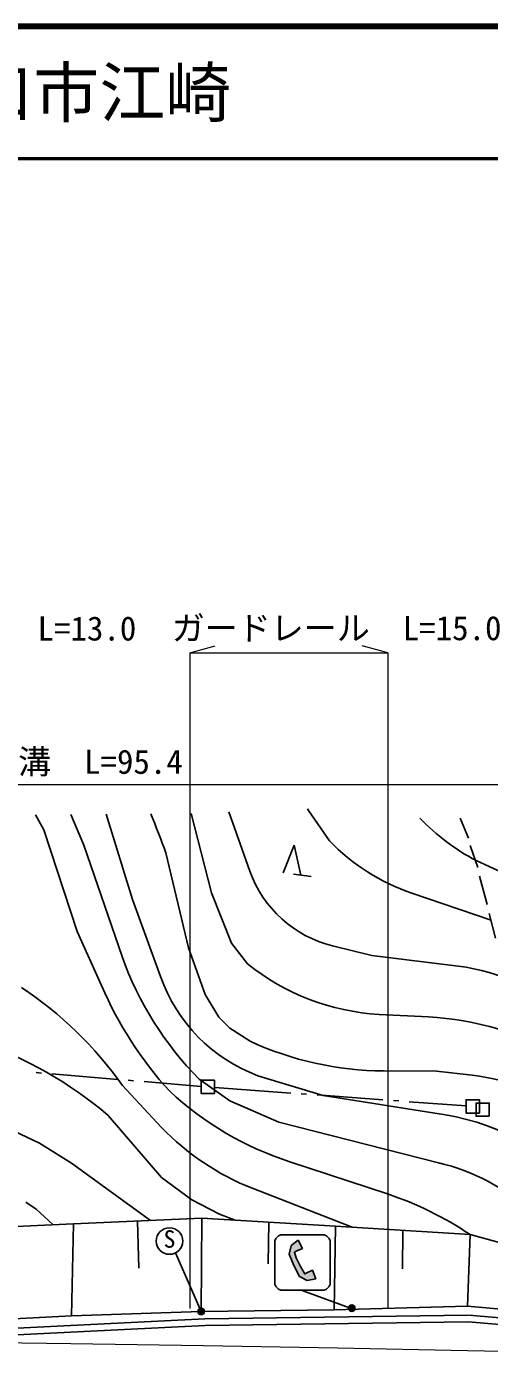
# Model space of a CAD drawing. Units: millimetres, scale not verified. Extents: x 40000 to 680000, y 20000 to 380000.
# Drawn here: x 414511 to 449584, y 279438 to 380000 of the extents above; entities that cross this region are included whole.
import ezdxf
from ezdxf.enums import TextEntityAlignment as Align

# ---------------------------------------------------------------- set-up
doc = ezdxf.new("R2010")
doc.units = ezdxf.units.MM
doc.header["$LTSCALE"] = 1000
doc.header["$PDMODE"] = 32
doc.header["$PDSIZE"] = 500
doc.linetypes.add('CHAIN', pattern=[18.5, 12, -1.5, 3.5, -1.5])
for name, color, linetype, lineweight in [('M-BGD', 7, 'Continuous', 25), ('M-BMK', 2, 'CHAIN', 13), ('M-BMK-ROW', 30, 'Continuous', 25), ('M-STR-HTXT', 7, 'Continuous', 13), ('M-STR-STRC', 7, 'Continuous', 25), ('M-TTL', 2, 'Continuous', 140), ('M-TTL-LINE', 7, 'Continuous', 50)]:
    doc.layers.add(name, color=color, linetype=linetype, lineweight=lineweight)
doc.layers.add('M-TTL-TXT', color=7, linetype='Continuous')
doc.styles.add('ＭＳ ゴシック', font='')
doc.styles.get('ＭＳ ゴシック').set_extended_font_data('MS Gothic')

msp = doc.modelspace()

# ---------------------------------------------------------------- hatches: boundary and pattern name
at = {"layer": 'M-STR-STRC'}
msp.add_hatch(color=256, dxfattribs=at).paths.add_polyline_path([(435774, 284968), (436423, 285096), (436171, 285747), (435746, 285553), (435595, 285470), (435271, 286030), (434944, 286689), (434807, 287106), (434986, 287207), (435411, 287403), (435080, 288019), (434561, 287609), (434420, 286968), (434763, 286103), (435196, 285279)])

# ---------------------------------------------------------------- linework, layer by layer
at = {"layer": 'M-BGD'}
for p, q in [((415184, 320265), (415831, 319116)), ((418858, 317966), (417878, 320284)), ((420546, 320304), (422530, 313837)), ((428523, 314336), (426993, 320359)), ((429836, 320477), (431422, 315998)), ((435802, 320724), (435867, 320579)), ((435867, 320579), (437452, 318289)), ((447357, 320000), (447997, 318492)), ((415831, 319116), (418353, 311424)), ((421744, 309532), (418858, 317966)), ((433959, 315851), (434794, 317955)), ((434794, 317955), (435302, 315688)), ((448134, 317944), (448711, 316277)), ((425066, 317376), (426775, 310190)), ((448571, 316791), (453186, 314659)), ((434740, 315758), (436075, 315593)), ((448841, 315600), (449409, 313455)), ((422530, 313837), (424665, 308016)), ((430044, 310536), (428523, 314336)), ((443715, 314313), (449641, 312305)), ((449555, 312786), (450044, 310916)), ((418353, 311424), (420194, 307321)), ((426775, 310190), (428033, 306632)), ((431258, 308963), (430044, 310536)), ((437692, 310329), (440680, 309596)), ((440680, 309596), (447214, 308799)), ((428033, 306632), (429070, 304915)), ((429070, 304915), (429918, 304091)), ((444955, 304939), (441234, 305138)), ((429918, 304091), (431442, 303098)), ((441565, 300849), (445574, 300823)), ((445574, 300823), (448286, 300519)), ((424384, 296931), (421778, 299755)), ((429905, 298588), (427579, 300223)), ((432045, 300489), (436976, 298991)), ((436976, 298991), (446257, 297517)), ((433627, 296957), (429905, 298588)), ((420696, 297484), (424738, 292786)), ((445730, 293895), (433627, 296957)), ((415497, 295364), (413572, 296279)), ((417918, 293872), (415497, 295364)), ((423914, 289518), (417918, 293872)), ((434453, 293969), (441853, 291531)), ((424738, 292786), (427036, 291073)), ((439191, 288997), (431099, 292166)), ((414469, 290905), (415231, 290362)), ((427036, 291073), (429135, 289993)), ((415231, 290362), (416496, 289199)), ((427795, 289690), (427747, 282625)), ((429135, 289993), (430319, 289537)), ((418066, 289259), (417912, 282295)), ((422930, 289475), (423011, 285912)), ((432860, 289383), (432829, 286243)), ((437925, 289075), (437823, 282747)), ((443028, 288763), (443000, 285853)), ((448132, 288451), (447925, 283013)), ((411740, 281244), (428013, 282054)), ((428030, 282055), (447970, 282347)), ((428038, 281555), (447977, 281847)), ((447977, 281847), (467985, 280134)), ((448020, 282345), (468028, 280632)), ((411765, 280745), (428038, 281555))]:
    msp.add_line(p, q, dxfattribs=at)
msp.add_lwpolyline([(407692, 288784), (418066, 289259), (427795, 289690), (437925, 289075), (448132, 288451), (457935, 285761), (467947, 283269), (471044, 281223), (467957, 281362), (462840, 281762), (457776, 282131), (447925, 283013), (437823, 282747), (427747, 282625), (417912, 282295), (407678, 281760)], dxfattribs=at)
for centre, major_axis, start_param, end_param in [((340741, 285782), (-6570, -90459), 1.9985028, 2.0334802), ((456407, 331829), (-1230, -16936), 5.5550161, 5.8721682), ((448887, 329592), (-1169, -16097), 5.5602311, 6.02716), ((439805, 319067), (-651, -8968), 5.1325397, 6.1169893), ((445678, 318295), (-1860, -25605), 5.1326286, 5.5652467), ((442185, 322763), (-1279, -17604), 5.68192, 6.3019856), ((445297, 293753), (-1099, -15129), 2.4534232, 3.086904), ((436287, 312164), (-900, -12397), 5.1245568, 6.0048761), ((398053, 282585), (-2132, -29359), 2.2655166, 2.6316702), ((446250, 318729), (-2075, -28562), 5.1940284, 5.5295118), ((443828, 282479), (-1629, -22429), 2.68296, 3.164173), ((401010, 273896), (-2232, -30734), 2.5145014, 2.8869832), ((441770, 325969), (-1820, -25055), 5.928702, 6.3480836), ((446770, 286132), (-1048, -14429), 2.5062269, 3.108895), ((441812, 317233), (-1769, -24348), 5.6088448, 6.0473422), ((439024, 310706), (-1462, -20129), 5.5355523, 5.9490715), ((443506, 280344), (-1260, -17347), 2.3037284, 3.054502), ((441738, 277412), (-1229, -16918), 2.5000296, 2.9750681), ((433610, 266481), (-1911, -26316), 2.6266311, 2.8941508)]:
    msp.add_ellipse(centre, major_axis=major_axis, ratio=0.991376, start_param=start_param, end_param=end_param, dxfattribs=at)
at = {"layer": 'M-BMK'}
for p, q in [((407929, 280315), (417855, 280191)), ((417855, 280191), (427927, 280039)), ((427927, 280039), (438096, 279861)), ((438096, 279861), (447923, 279664)), ((447923, 279664), (457941, 279438))]:
    msp.add_line(p, q, dxfattribs=at)
at = {"layer": 'M-BMK-ROW'}
for p, q in [((415244, 300724), (415642, 300690)), ((416439, 300624), (421422, 300208)), ((422219, 300141), (422618, 300108)), ((423415, 300041), (427744, 299680)), ((428770, 299600), (434531, 299175)), ((435329, 299117), (435728, 299087)), ((436526, 299028), (441512, 298661)), ((442310, 298603), (442709, 298573)), ((443507, 298514), (447815, 298197)), ((448817, 298412), (448818, 297659)), ((448818, 297659), (448570, 297659))]:
    msp.add_line(p, q, dxfattribs=at)
msp.add_lwpolyline([(428747, 299137), (427745, 299137), (427744, 300139), (428747, 300139)], close=True, dxfattribs=at)
for points in [[(448570, 297659), (447815, 297659), (447815, 298661), (448817, 298661), (448817, 298412)], [(448570, 297659), (448570, 298412), (448817, 298412)], [(448817, 298412), (449572, 298412), (449572, 297410)], [(449572, 297410), (448570, 297409), (448570, 297659)]]:
    msp.add_lwpolyline(points, dxfattribs=at)
at = {"layer": 'M-STR-HTXT'}
for p, q in [((426873, 332538), (428805, 333056)), ((441873, 332538), (439941, 333056)), ((426873, 332538), (441873, 332538)), ((426873, 332538), (426873, 282854)), ((441873, 332538), (441873, 282854)), ((470819, 322538), (375001, 322538))]:
    msp.add_line(p, q, dxfattribs=at)
at = {"layer": 'M-STR-STRC'}
for p, q in [((433317, 287972), (433394, 288157)), ((433317, 284696), (433317, 287972)), ((433394, 288157), (433594, 288358)), ((433594, 288358), (433779, 288434)), ((433779, 288434), (437055, 288434)), ((434420, 286968), (434561, 287609)), ((434561, 287609), (435080, 288019)), ((435080, 288019), (435411, 287403)), ((437055, 288434), (437240, 288358)), ((437441, 288157), (437240, 288358)), ((437517, 287972), (437441, 288157)), ((437517, 287972), (437517, 284696)), ((425792, 287058), (427747, 282625)), ((434763, 286103), (434420, 286968)), ((434807, 287106), (434986, 287207)), ((434944, 286689), (434807, 287106)), ((434944, 286689), (435271, 286030)), ((435411, 287403), (434986, 287207)), ((434763, 286103), (435196, 285279)), ((435271, 286030), (435595, 285470)), ((436171, 285747), (435746, 285553)), ((436423, 285096), (436171, 285747)), ((433394, 284511), (433317, 284696)), ((435196, 285279), (435774, 284968)), ((435595, 285470), (435746, 285553)), ((435774, 284968), (436423, 285096)), ((437441, 284511), (437517, 284696)), ((433594, 284311), (433394, 284511)), ((433779, 284234), (433594, 284311)), ((437055, 284234), (433779, 284234)), ((435404, 284219), (439268, 282785)), ((437055, 284234), (437240, 284311)), ((437240, 284311), (437441, 284511))]:
    msp.add_line(p, q, dxfattribs=at)
msp.add_lwpolyline([(435774, 284968), (436423, 285096), (436171, 285747), (435746, 285553), (435595, 285470), (435271, 286030), (434944, 286689), (434807, 287106), (434986, 287207), (435411, 287403), (435080, 288019), (434561, 287609), (434420, 286968), (434763, 286103), (435196, 285279)], close=True, dxfattribs=at)
for centre, radius in [((425342, 287958), 1006), ((427747, 282625), 150), ((427747, 282625), 120), ((427747, 282625), 90), ((427747, 282625), 60), ((427747, 282625), 30), ((439144, 282870), 150), ((439144, 282870), 120), ((439144, 282870), 90), ((439144, 282870), 60), ((439144, 282870), 30)]:
    msp.add_circle(centre, radius, dxfattribs=at)
for p in [(427747, 282625), (439144, 282870)]:
    msp.add_point(p, dxfattribs=at)
at = {"layer": 'M-TTL'}
msp.add_line((680000, 380000), (40000, 380000), dxfattribs=at)
at = {"layer": 'M-TTL-LINE'}
msp.add_line((40000, 370000), (680000, 370000), dxfattribs=at)

# ---------------------------------------------------------------- texts
at = {"layer": 'M-STR-HTXT', "style": 'ＭＳ ゴシック'}
for s, p in [('ガードレール\u3000L=13.0', (397845, 332918)), ('ガードレール\u3000L=15.0', (425514, 332943)), ('側\u3000溝\u3000L=95.4', (408868, 322816))]:
    msp.add_text(s, height=1833, dxfattribs=at).set_placement(p, align=Align.BOTTOM_LEFT)
at = {"layer": 'M-STR-STRC', "style": 'ＭＳ ゴシック'}
msp.add_text('S', height=1320, dxfattribs=at).set_placement((425342, 287058), align=Align.BOTTOM_CENTER)
at = {"layer": 'M-TTL-TXT', "style": 'ＭＳ ゴシック'}
msp.add_text('山口市江崎', height=3666, dxfattribs=at).set_placement((405024, 375000), align=Align.MIDDLE_LEFT)

doc.saveas('drawing.dxf')
